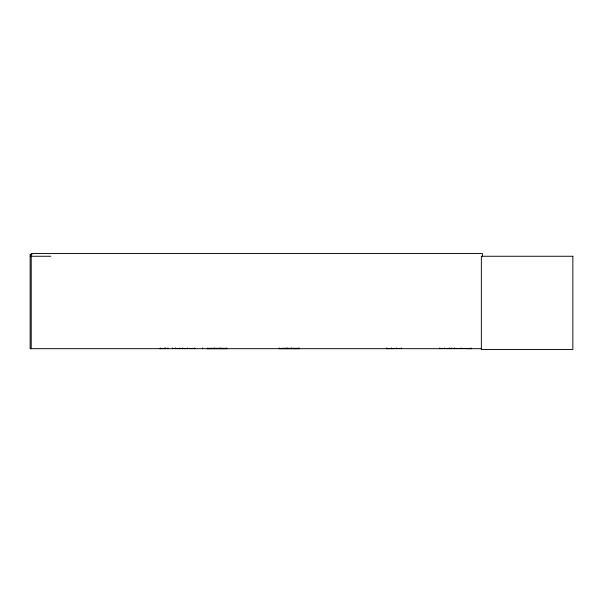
<?xml version="1.0" encoding="UTF-8"?>
<svg xmlns="http://www.w3.org/2000/svg" width="603" height="603" viewBox="0 0 603 603"><rect width="100%" height="100%" fill="white"/><g stroke="black" fill="none" stroke-linecap="round" stroke-linejoin="round"><path stroke-width="0.9" d="M386.742 348.587L401.387 348.489L386.327 348.647M279.513 348.587L286.9 348.587M160.383 348.587L167.762 348.489L159.885 348.647M182.543 348.549L172.556 348.489L195.236 348.549M207.658 348.587L214.163 348.587M32.034 254.511L30.15 254.511L30.15 348.677L481.48 348.677M30.15 256.26L50.833 256.26M208.894 348.3L226.366 348.315M281.94 348.3L299.412 348.315M202.487 348.489L202.796 348.587M279.016 348.647L299.593 348.677M226.879 348.587L220.381 348.587M194.799 348.549L187.503 348.549M299.096 348.587L291.709 348.587M471.162 348.587L461.212 348.489L471.576 348.677M482.423 256.365L482.423 253.546L31.213 253.546L31.213 348.677M471.026 347.901L471.026 348.677M461.144 347.901L461.144 348.677M454.376 347.901L454.376 348.677M451.255 347.901L451.255 348.677M449.634 347.901L449.634 348.677M444.434 347.901L444.434 348.677M439.813 347.901L439.813 348.677M401.455 347.901L401.455 348.677M396.706 347.901L396.706 348.677M391.505 347.901L391.505 348.677M386.885 347.901L386.885 348.677M298.93 347.901L298.93 348.677M291.543 347.901L291.543 348.677M287.066 347.901L287.066 348.677M279.679 347.901L279.679 348.677M227.399 348.677L207.146 348.677M226.705 347.901L226.705 348.677M220.208 347.901L220.208 348.677M214.329 347.901L214.329 348.677M207.831 347.901L207.831 348.677M194.633 347.871L194.633 348.647M187.337 347.871L187.337 348.647M182.709 347.871L182.709 348.647M179.769 347.901L179.769 348.677M175.413 347.871L175.413 348.647M172.473 347.901L172.473 348.677M167.845 347.901L167.845 348.677M165.064 347.901L165.064 348.677M165.018 347.901L165.018 348.677M160.549 347.901L160.549 348.677M461.076 348.489L439.896 348.557L461.076 348.489M572.85 256.26L481.36 256.26L481.36 349.454L572.85 349.454L572.85 256.26M202.487 348.677L202.487 347.901L202.442 348.677"/></g></svg>
